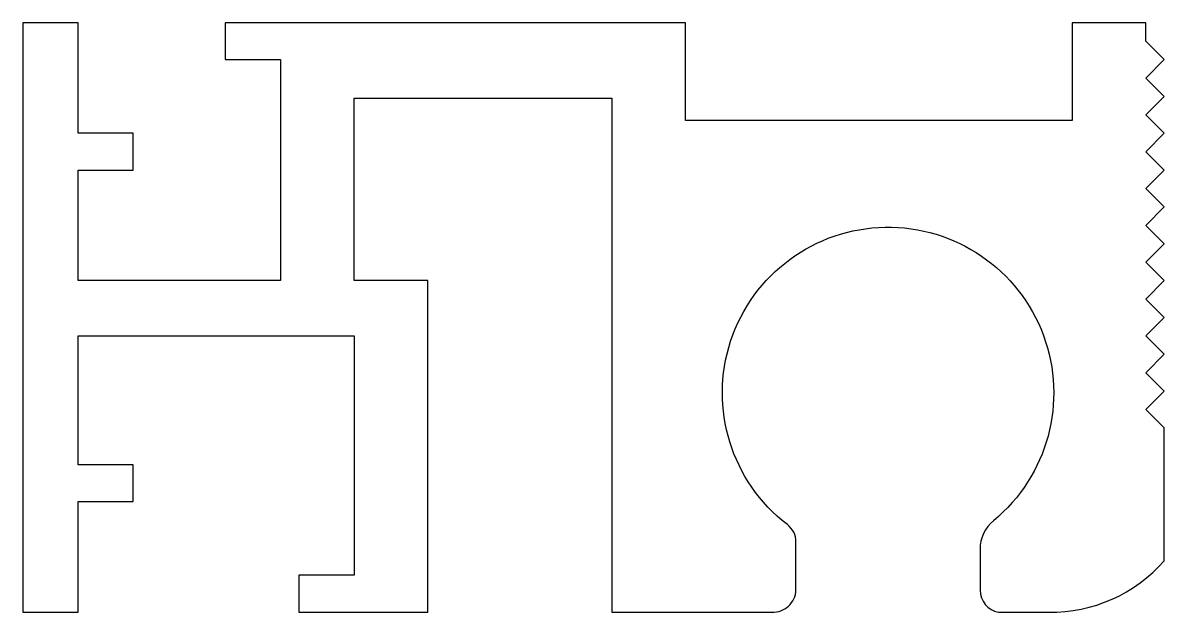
# Model space of a CAD drawing. Extents: x 158.6 to 189.6, y 221.4 to 237.4.
import ezdxf

# ---------------------------------------------------------------- set-up
doc = ezdxf.new("R2010")
doc.units = 0
doc.layers.get('0').update_dxf_attribs({"linetype": 'CONTINUOUS'})

msp = doc.modelspace()

# ---------------------------------------------------------------- linework, layer by layer
at = {"color": 7, "linetype": 'CONTINUOUS'}
msp.add_lwpolyline([(187.096, 237.445), (187.096, 234.797), (176.597, 234.797), (176.597, 235.397), (176.597, 237.445), (167.596, 237.445), (165.596, 237.445), (164.096, 237.445), (164.096, 236.445), (165.596, 236.445), (165.596, 230.445), (160.096, 230.445), (160.096, 233.445), (161.596, 233.445), (161.596, 234.445), (160.096, 234.445), (160.096, 237.445), (158.596, 237.445), (158.596, 221.445), (160.096, 221.445), (160.096, 224.445), (161.596, 224.445), (161.596, 225.445), (160.096, 225.445), (160.096, 228.945), (167.596, 228.945), (167.596, 222.445), (166.096, 222.445), (166.096, 221.445), (169.596, 221.445), (169.596, 223.445), (169.596, 227.017), (169.596, 228.945), (169.596, 230.445), (167.596, 230.445), (167.596, 233.445), (167.596, 235.397), (174.597, 235.397), (174.597, 234.797), (174.596, 227.017), (174.596, 223.445), (174.596, 221.445), (175.503, 221.445), (178.944, 221.445, 0.414214), (179.596, 222.044), (179.596, 223.347, 0.233472), (179.361, 223.823, -2.865371), (184.96, 223.925, 0.223888), (184.596, 223.153), (184.596, 222.043, 0.36676), (185.096, 221.445), (186.227, 221.443), (186.456, 221.443, 0.221429), (189.596, 222.84), (189.596, 225.945), (189.596, 226.445), (189.096, 226.945), (189.596, 227.445), (189.096, 227.945), (189.596, 228.445), (189.096, 228.945), (189.596, 229.445), (189.096, 229.945), (189.596, 230.445), (189.096, 230.945), (189.596, 231.445), (189.096, 231.945), (189.596, 232.445), (189.096, 232.945), (189.596, 233.445), (189.096, 233.945), (189.596, 234.445), (189.096, 234.945), (189.596, 235.445), (189.096, 235.945), (189.596, 236.445), (189.096, 236.945), (189.096, 237.445), (188.683, 237.445), (187.596, 237.445)], format="xyb", close=True, dxfattribs=at)

doc.saveas('drawing.dxf')
